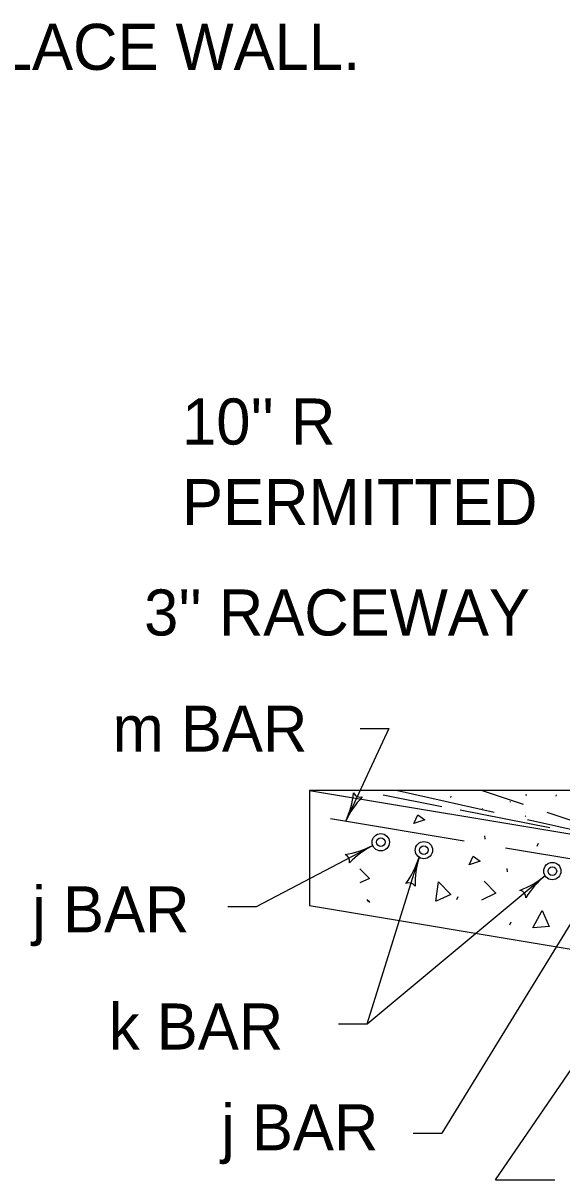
# Model space of a CAD drawing. Extents: x 997.6 to 1036.9, y 998.9 to 1022.7.
# Drawn here: x 1025.38 to 1027.72, y 1008.52 to 1013.54 of the extents above; entities that cross this region are included whole.
import ezdxf

# ---------------------------------------------------------------- set-up
doc = ezdxf.new("R2010")
doc.units = 0
doc.layers.add('1', color=7, linetype='Continuous')
doc.layers.add('2', color=7, linetype='Continuous')

msp = doc.modelspace()

# ---------------------------------------------------------------- linework, layer by layer
at = {"layer": '1'}
for p, q in [((1026.9686, 1010.4784), (1026.7812, 1010.0756)), ((1026.8436, 1010.4784), (1026.9686, 1010.4784)), ((1028.1241, 1010.2084), (1026.6241, 1010.2084)), ((1026.6241, 1010.2084), (1028.1917, 1009.9472)), ((1026.6241, 1010.2084), (1026.6241, 1009.7084)), ((1026.9437, 1010.1893), (1027.1989, 1010.1394)), ((1027.4272, 1010.1134), (1027.0004, 1010.2084)), ((1027.3741, 1010.2084), (1027.5532, 1010.1488)), ((1027.5689, 1010.1889), (1027.5629, 1010.1876)), ((1027.6959, 1010.1839), (1027.6979, 1010.1898)), ((1026.6241, 1010.1815), (1026.626, 1010.1788)), ((1027.2382, 1010.1785), (1027.2401, 1010.1843)), ((1027.4975, 1010.1572), (1027.4946, 1010.1601)), ((1027.278, 1010.1239), (1027.668, 1010.0476)), ((1027.374, 1010.1252), (1027.376, 1010.131)), ((1027.5646, 1010.0961), (1027.5617, 1010.099)), ((1027.6556, 1010.1146), (1027.8809, 1010.0395)), ((1026.7149, 1010.0867), (1027.2962, 1009.9898)), ((1027.8172, 1010.0267), (1027.5712, 1010.0814)), ((1027.3844, 1010.0111), (1027.3859, 1009.9978)), ((1026.3936, 1009.7054), (1026.8985, 1009.9703)), ((1027.4753, 1009.9599), (1028.2149, 1009.8367)), ((1027.6132, 1009.9671), (1027.6191, 1009.9804)), ((1026.8742, 1009.1956), (1027.1, 1009.9184)), ((1026.8742, 1009.1956), (1027.6476, 1009.8388)), ((1027.481, 1009.8693), (1027.4825, 1009.8559)), ((1027.8594, 1009.7953), (1027.199, 1008.7204)), ((1027.2639, 1009.7348), (1027.2698, 1009.7481)), ((1026.2686, 1009.7054), (1026.3936, 1009.7054)), ((1026.6241, 1009.7084), (1027.796, 1009.5131)), ((1026.8731, 1009.7348), (1026.879, 1009.7259)), ((1026.879, 1009.7314), (1026.885, 1009.7225)), ((1027.4947, 1009.625), (1027.5007, 1009.6384)), ((1027.4325, 1008.5174), (1027.9476, 1009.2689)), ((1026.7492, 1009.1956), (1026.8742, 1009.1956)), ((1027.074, 1008.7204), (1027.199, 1008.7204)), ((1027.4325, 1008.5174), (1027.6897, 1008.5174))]:
    msp.add_line(p, q, dxfattribs=at)
for points in [[(1027.0775, 1010.0657), (1027.0953, 1010.1027), (1027.1249, 1010.0805), (1027.0775, 1010.0657)], [(1027.318, 1009.8863), (1027.3358, 1009.9233), (1027.3654, 1009.901), (1027.318, 1009.8863)], [(1026.8429, 1009.8682), (1026.8838, 1009.8259), (1026.8429, 1009.8069)], [(1027.173, 1009.7276), (1027.1848, 1009.8123), (1027.2378, 1009.7575), (1027.1745, 1009.7281)], [(1027.383, 1009.8149), (1027.4341, 1009.7621), (1027.3708, 1009.7327)], [(1027.5952, 1009.6119), (1027.6352, 1009.6873), (1027.6663, 1009.6178), (1027.5967, 1009.6119)]]:
    msp.add_lwpolyline(points, dxfattribs=at)
for centre, radius in [((1026.9335, 1009.9837), 0.0375), ((1026.9335, 1009.9837), 0.0188), ((1027.1211, 1009.9495), 0.0375), ((1027.1211, 1009.9495), 0.0188), ((1027.6795, 1009.8585), 0.0375), ((1027.6795, 1009.8585), 0.0188)]:
    msp.add_circle(centre, radius, dxfattribs=at)
for centre, radius, start, end in [((1026.4267, 1010.2405), 0.3909, 335.05, 353.7188), ((1026.8439, 1010.2104), 0.0313, 203.8246, 285.9413), ((1027.1356, 1009.9107), 0.3909, 136.3971, 155.0439), ((1026.4267, 1010.2405), 0.3909, 335.0378, 335.05)]:
    msp.add_arc(centre, radius, start, end, dxfattribs=at)
at = {"layer": '2'}
for centre, radius, start, end in [((1026.7169, 1010.3165), 0.3909, 279.029, 297.6757), ((1027.0802, 1009.6241), 0.3909, 117.6818, 136.3506), ((1027.0802, 1009.6241), 0.3909, 117.6696, 117.6818), ((1026.7669, 1009.9013), 0.0313, 346.4564, 68.5731), ((1026.7269, 1010.035), 0.3909, 323.9941, 342.6409), ((1027.4732, 1009.8018), 0.3909, 162.647, 181.3158), ((1027.4732, 1009.8018), 0.3909, 162.6347, 162.647), ((1027.3977, 1010.1394), 0.3909, 291.0924, 309.7391), ((1027.8976, 1009.5382), 0.3909, 129.7452, 148.414), ((1027.8976, 1009.5382), 0.3909, 129.733, 129.7452), ((1027.0557, 1009.7766), 0.0313, 31.4216, 113.5383), ((1027.5333, 1009.7438), 0.0313, 358.5198, 80.6365)]:
    msp.add_arc(centre, radius, start, end, dxfattribs=at)

# ---------------------------------------------------------------- texts
at = {"layer": '1'}
for s, p in [('STEEL QUANTITIES ARE FOR CAST-IN-PLACE WALL.', (1020.0674, 1013.3384)), ("10'' R ", (1026.0695, 1011.7111)), ('PERMITTED', (1026.0695, 1011.3611)), ("3'' RACEWAY", (1025.9045, 1010.8817)), ('m BAR', (1025.7675, 1010.3774)), ('j BAR', (1025.4184, 1009.5923)), ('k BAR', (1025.7515, 1009.0834)), ('j BAR', (1026.2395, 1008.6456))]:
    msp.add_text(s, height=0.2, dxfattribs=at).set_placement(p)

doc.saveas('drawing.dxf')
